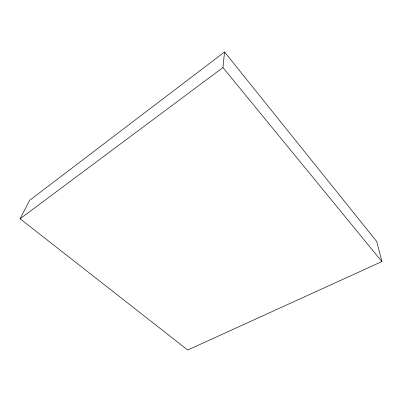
<?xml version="1.0" encoding="UTF-8"?>
<svg xmlns="http://www.w3.org/2000/svg" width="402" height="402" viewBox="0 0 402 402"><rect width="100%" height="100%" fill="white"/><g stroke="black" fill="none" stroke-linecap="round" stroke-linejoin="round"><path stroke-width="0.6" d="M381.9 261.566L222.954 67.546L224.547 51.974L29.622 200.332L20.1 218.773L187.729 350.026L381.9 261.566L376.699 241.471L224.547 51.974M20.1 218.773L222.954 67.546"/></g></svg>
